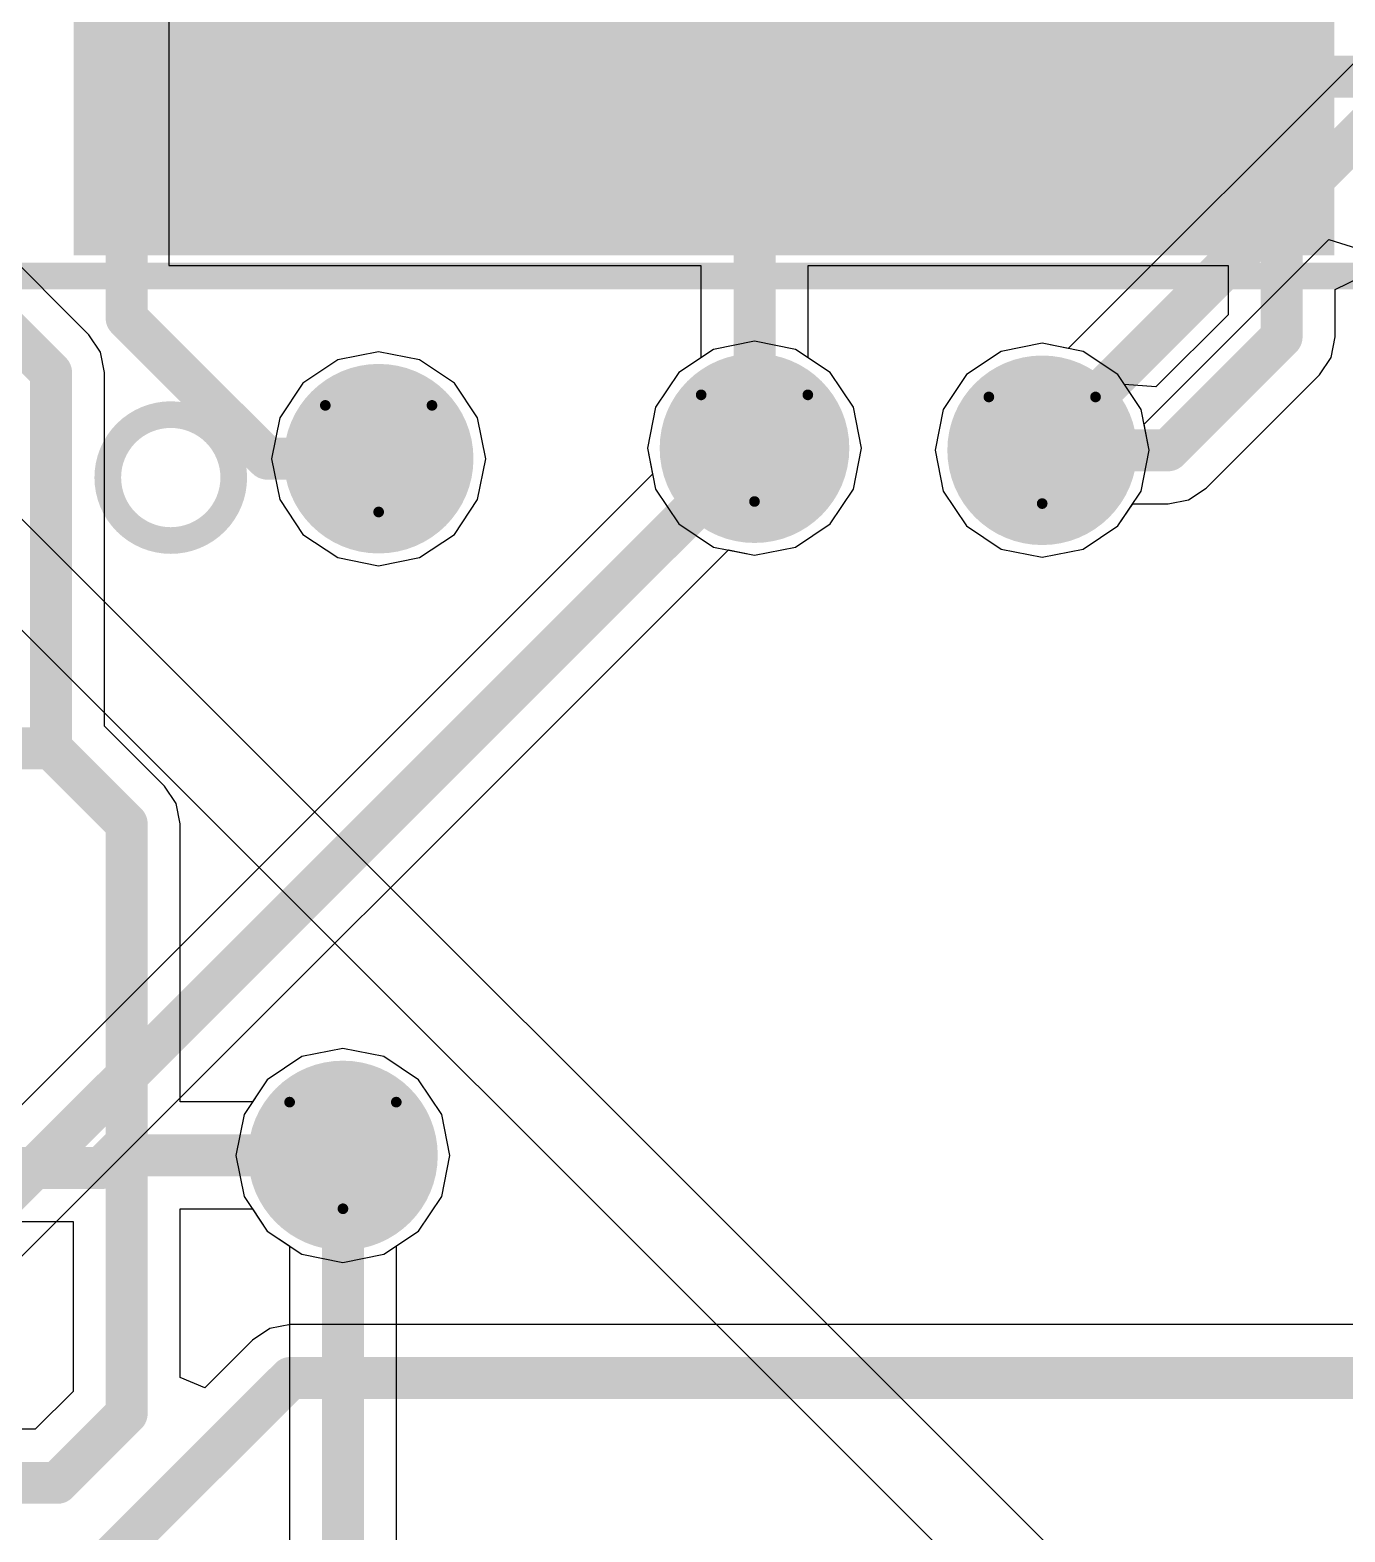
# Model space of a CAD drawing. Header units: inches. Extents: x 0 to 423, y -3 to 110.
# Drawn here: x 39.3 to 45.56, y 11.06 to 18.21 of the extents above; entities that cross this region are included whole.
import ezdxf

# ---------------------------------------------------------------- set-up
doc = ezdxf.new("R2010")
doc.units = ezdxf.units.IN
for name, color, linetype in [('Bottom Layer', 5, 'Continuous'), ('Bottom Solder', 6, 'Continuous'), ('Drill Drawing', 1, 'Continuous'), ('Mechanical 16', 56, 'Continuous'), ('Mid Layer', 16, 'Continuous'), ('Mid Layer 2', 76, 'Continuous'), ('Top Layer', 1, 'Continuous'), ('Top Paste', 8, 'Continuous'), ('Top Solder', 216, 'Continuous'), ('Via Holes', 16, 'Continuous')]:
    doc.layers.add(name, color=color, linetype=linetype)

# ---------------------------------------------------------------- blocks, each defined once
blk = doc.blocks.new('W5500_131')
at = {"layer": 'Top Layer'}
for points in [[(-2.600071, 5.200142), (-2.600071, 3.700018), (-2.900045, 3.700018), (-2.900045, 5.200142)], [(-2.099945, 5.200142), (-2.099945, 3.700018), (-2.399919, 3.700018), (-2.399919, 5.200142)], [(-1.600073, 5.200142), (-1.600073, 3.700018), (-1.900047, 3.700018), (-1.900047, 5.200142)], [(-1.099947, 5.200142), (-1.099947, 3.700018), (-1.399921, 3.700018), (-1.399921, 5.200142)], [(-0.600075, 5.200142), (-0.600075, 3.700018), (-0.900049, 3.700018), (-0.900049, 5.200142)], [(-0.099949, 5.200142), (-0.099949, 3.700018), (-0.399923, 3.700018), (-0.399923, 5.200142)], [(0.399923, 5.200142), (0.399923, 3.700018), (0.099949, 3.700018), (0.099949, 5.200142)], [(0.900049, 5.200142), (0.900049, 3.700018), (0.600075, 3.700018), (0.600075, 5.200142)], [(1.399921, 5.200142), (1.399921, 3.700018), (1.099947, 3.700018), (1.099947, 5.200142)], [(1.900047, 5.200142), (1.900047, 3.700018), (1.600073, 3.700018), (1.600073, 5.200142)], [(2.399919, 5.200142), (2.399919, 3.700018), (2.099945, 3.700018), (2.099945, 5.200142)], [(2.900045, 5.200142), (2.900045, 3.700018), (2.600071, 3.700018), (2.600071, 5.200142)]]:
    blk.add_hatch(color=1, dxfattribs=at).paths.add_polyline_path(points)
at = {"layer": 'Top Paste'}
for points in [[(-2.600071, 5.200142), (-2.600071, 3.700018), (-2.900045, 3.700018), (-2.900045, 5.200142)], [(-2.099945, 5.200142), (-2.099945, 3.700018), (-2.399919, 3.700018), (-2.399919, 5.200142)], [(-1.600073, 5.200142), (-1.600073, 3.700018), (-1.900047, 3.700018), (-1.900047, 5.200142)], [(-1.099947, 5.200142), (-1.099947, 3.700018), (-1.399921, 3.700018), (-1.399921, 5.200142)], [(-0.600075, 5.200142), (-0.600075, 3.700018), (-0.900049, 3.700018), (-0.900049, 5.200142)], [(-0.099949, 5.200142), (-0.099949, 3.700018), (-0.399923, 3.700018), (-0.399923, 5.200142)], [(0.399923, 5.200142), (0.399923, 3.700018), (0.099949, 3.700018), (0.099949, 5.200142)], [(0.900049, 5.200142), (0.900049, 3.700018), (0.600075, 3.700018), (0.600075, 5.200142)], [(1.399921, 5.200142), (1.399921, 3.700018), (1.099947, 3.700018), (1.099947, 5.200142)], [(1.900047, 5.200142), (1.900047, 3.700018), (1.600073, 3.700018), (1.600073, 5.200142)], [(2.399919, 5.200142), (2.399919, 3.700018), (2.099945, 3.700018), (2.099945, 5.200142)], [(2.900045, 5.200142), (2.900045, 3.700018), (2.600071, 3.700018), (2.600071, 5.200142)]]:
    blk.add_hatch(color=8, dxfattribs=at).paths.add_polyline_path(points)
at = {"layer": 'Top Solder'}
for points in [[(-2.498471, 5.301742), (-2.498471, 3.598418), (-3.001645, 3.598418), (-3.001645, 5.301742)], [(-1.998345, 5.301742), (-1.998345, 3.598418), (-2.501519, 3.598418), (-2.501519, 5.301742)], [(-1.498473, 5.301742), (-1.498473, 3.598418), (-2.001647, 3.598418), (-2.001647, 5.301742)], [(-0.998347, 5.301742), (-0.998347, 3.598418), (-1.501521, 3.598418), (-1.501521, 5.301742)], [(-0.498475, 5.301742), (-0.498475, 3.598418), (-1.001649, 3.598418), (-1.001649, 5.301742)], [(0.001651, 5.301742), (0.001651, 3.598418), (-0.501523, 3.598418), (-0.501523, 5.301742)], [(0.501523, 5.301742), (0.501523, 3.598418), (-0.001651, 3.598418), (-0.001651, 5.301742)], [(1.001649, 5.301742), (1.001649, 3.598418), (0.498475, 3.598418), (0.498475, 5.301742)], [(1.501521, 5.301742), (1.501521, 3.598418), (0.998347, 3.598418), (0.998347, 5.301742)], [(2.001647, 5.301742), (2.001647, 3.598418), (1.498473, 3.598418), (1.498473, 5.301742)], [(2.501519, 5.301742), (2.501519, 3.598418), (1.998345, 3.598418), (1.998345, 5.301742)], [(3.001645, 5.301742), (3.001645, 3.598418), (2.498471, 3.598418), (2.498471, 5.301742)]]:
    blk.add_hatch(color=216, dxfattribs=at).paths.add_polyline_path(points)
at = {"layer": 'Mechanical 16'}
blk.add_lwpolyline([(-3.50012, 3.50012, 0.127, 0.127, 0), (3.50012, 3.50012, 0.127, 0.127, 0)], format="xyseb", dxfattribs=at)
for points in [[(-2.240026, 2.54, 0.127, 0.127, 1), (-2.839974, 2.54, 0.127, 0.127, 1)], [(-2.871724, 2.54, 0.0635, 0.0635, 1), (-2.808224, 2.54, 0.0635, 0.0635, 1)], [(-2.271776, 2.54, 0.0635, 0.0635, 1), (-2.208276, 2.54, 0.0635, 0.0635, 1)]]:
    blk.add_lwpolyline(points, format="xyseb", close=True, dxfattribs=at)

msp = doc.modelspace()

# ---------------------------------------------------------------- hatches: boundary and pattern name
at = {"layer": 'Bottom Layer'}
h = msp.add_hatch(color=5, dxfattribs=at)
edge = h.paths.add_edge_path()
edge.add_arc((42.75, 16.22), 0.35, 0, 360)
h = msp.add_hatch(color=5, dxfattribs=at)
edge = h.paths.add_edge_path()
edge.add_arc((44.12, 16.21), 0.35, 0, 360)
h = msp.add_hatch(color=5, dxfattribs=at)
edge = h.paths.add_edge_path()
edge.add_arc((40.96, 16.17), 0.35, 0, 360)
h = msp.add_hatch(color=5, dxfattribs=at)
edge = h.paths.add_edge_path()
edge.add_arc((40.79, 12.85), 0.35, 0, 360)
at = {"layer": 'Bottom Solder'}
h = msp.add_hatch(color=6, dxfattribs=at)
edge = h.paths.add_edge_path()
edge.add_arc((40.96, 16.17), 0.4516, 0, 360)
h = msp.add_hatch(color=6, dxfattribs=at)
edge = h.paths.add_edge_path()
edge.add_arc((42.75, 16.22), 0.4516, 0, 360)
h = msp.add_hatch(color=6, dxfattribs=at)
edge = h.paths.add_edge_path()
edge.add_arc((44.12, 16.21), 0.4516, 0, 360)
h = msp.add_hatch(color=6, dxfattribs=at)
edge = h.paths.add_edge_path()
edge.add_arc((40.79, 12.85), 0.4516, 0, 360)
at = {"layer": 'Mid Layer'}
h = msp.add_hatch(color=16, dxfattribs=at)
edge = h.paths.add_edge_path()
edge.add_arc((42.75, 16.22), 0.35, 0, 360)
h = msp.add_hatch(color=16, dxfattribs=at)
edge = h.paths.add_edge_path()
edge.add_arc((44.12, 16.21), 0.35, 0, 360)
h = msp.add_hatch(color=16, dxfattribs=at)
edge = h.paths.add_edge_path()
edge.add_arc((40.96, 16.17), 0.35, 0, 360)
h = msp.add_hatch(color=16, dxfattribs=at)
edge = h.paths.add_edge_path()
edge.add_arc((40.79, 12.85), 0.35, 0, 360)
at = {"layer": 'Mid Layer 2'}
h = msp.add_hatch(color=76, dxfattribs=at)
edge = h.paths.add_edge_path()
edge.add_arc((42.75, 16.22), 0.35, 0, 360)
h = msp.add_hatch(color=76, dxfattribs=at)
edge = h.paths.add_edge_path()
edge.add_arc((44.12, 16.21), 0.35, 0, 360)
h = msp.add_hatch(color=76, dxfattribs=at)
edge = h.paths.add_edge_path()
edge.add_arc((40.96, 16.17), 0.35, 0, 360)
h = msp.add_hatch(color=76, dxfattribs=at)
edge = h.paths.add_edge_path()
edge.add_arc((40.79, 12.85), 0.35, 0, 360)
at = {"layer": 'Top Layer'}
h = msp.add_hatch(color=1, dxfattribs=at)
edge = h.paths.add_edge_path()
edge.add_arc((42.75, 16.22), 0.35, 0, 360)
h = msp.add_hatch(color=1, dxfattribs=at)
edge = h.paths.add_edge_path()
edge.add_arc((44.12, 16.21), 0.35, 0, 360)
h = msp.add_hatch(color=1, dxfattribs=at)
edge = h.paths.add_edge_path()
edge.add_arc((40.96, 16.17), 0.35, 0, 360)
h = msp.add_hatch(color=1, dxfattribs=at)
edge = h.paths.add_edge_path()
edge.add_arc((40.79, 12.85), 0.35, 0, 360)
at = {"layer": 'Top Solder'}
h = msp.add_hatch(color=216, dxfattribs=at)
edge = h.paths.add_edge_path()
edge.add_arc((40.96, 16.17), 0.4516, 0, 360)
h = msp.add_hatch(color=216, dxfattribs=at)
edge = h.paths.add_edge_path()
edge.add_arc((42.75, 16.22), 0.4516, 0, 360)
h = msp.add_hatch(color=216, dxfattribs=at)
edge = h.paths.add_edge_path()
edge.add_arc((44.12, 16.21), 0.4516, 0, 360)
h = msp.add_hatch(color=216, dxfattribs=at)
edge = h.paths.add_edge_path()
edge.add_arc((40.79, 12.85), 0.4516, 0, 360)
at = {"layer": 'Via Holes'}
h = msp.add_hatch(color=7, dxfattribs=at)
edge = h.paths.add_edge_path()
edge.add_arc((42.75, 16.22), 0.25, 0, 360)
h = msp.add_hatch(color=7, dxfattribs=at)
edge = h.paths.add_edge_path()
edge.add_arc((44.12, 16.21), 0.25, 0, 360)
h = msp.add_hatch(color=7, dxfattribs=at)
edge = h.paths.add_edge_path()
edge.add_arc((40.96, 16.17), 0.25, 0, 360)
h = msp.add_hatch(color=7, dxfattribs=at)
edge = h.paths.add_edge_path()
edge.add_arc((40.79, 12.85), 0.25, 0, 360)

# ---------------------------------------------------------------- linework, layer by layer
at = {"layer": 'Bottom Layer'}
for p, q in [((51.575, 24.0255), (44.2445, 16.695)), ((44.605, 16.3345), (45.4844, 17.214)), ((45.4844, 17.214), (45.6222, 17.1722)), ((42.5549, 16.691), (42.3895, 16.5805)), ((42.75, 16.7298), (42.5549, 16.691)), ((42.9451, 16.691), (42.75, 16.7298)), ((43.1105, 16.5805), (42.9451, 16.691)), ((43.9249, 16.681), (43.7595, 16.5705)), ((44.12, 16.7198), (43.9249, 16.681)), ((44.2445, 16.695), (44.12, 16.7198)), ((42.3895, 16.5805), (42.279, 16.4151)), ((43.221, 16.4151), (43.1105, 16.5805)), ((43.7595, 16.5705), (43.649, 16.4051)), ((42.279, 16.4151), (42.2402, 16.22)), ((43.2598, 16.22), (43.221, 16.4151)), ((43.649, 16.4051), (43.6102, 16.21)), ((44.6298, 16.21), (44.605, 16.3345)), ((42.2402, 16.22), (42.265, 16.0955)), ((43.221, 16.0249), (43.2598, 16.22)), ((43.6102, 16.21), (43.649, 16.0149)), ((44.591, 16.0149), (44.6298, 16.21)), ((42.265, 16.0955), (38.5798, 12.4102)), ((43.1105, 15.8595), (43.221, 16.0249)), ((43.649, 16.0149), (43.7595, 15.8495)), ((44.4805, 15.8495), (44.591, 16.0149)), ((42.9451, 15.749), (43.1105, 15.8595)), ((43.7595, 15.8495), (43.9249, 15.739)), ((44.3151, 15.739), (44.4805, 15.8495)), ((42.75, 15.7102), (42.9451, 15.749)), ((39.0149, 12.1244), (42.6255, 15.735)), ((42.6255, 15.735), (42.75, 15.7102)), ((43.9249, 15.739), (44.12, 15.7002)), ((44.12, 15.7002), (44.3151, 15.739)), ((40.5949, 13.321), (40.4295, 13.2105)), ((40.79, 13.3598), (40.5949, 13.321)), ((40.9851, 13.321), (40.79, 13.3598)), ((41.1505, 13.2105), (40.9851, 13.321)), ((40.4295, 13.2105), (40.319, 13.0451)), ((41.261, 13.0451), (41.1505, 13.2105)), ((40.319, 13.0451), (40.2802, 12.85)), ((41.2998, 12.85), (41.261, 13.0451)), ((40.2802, 12.85), (40.319, 12.6549)), ((41.261, 12.6549), (41.2998, 12.85)), ((40.319, 12.6549), (40.4295, 12.4895)), ((41.1505, 12.4895), (41.261, 12.6549)), ((40.4295, 12.4895), (40.5351, 12.419)), ((41.0449, 12.419), (41.1505, 12.4895)), ((40.5351, 12.419), (40.5351, 7.591)), ((41.0449, 7.591), (41.0449, 12.419))]:
    msp.add_line(p, q, dxfattribs=at)
for points in [[(44.12, 16.21, 0.2, 0.2, 0), (51.8299, 23.9199, 0.2, 0.2, 0)], [(38.76, 12.23, 0.2, 0.2, 0), (42.75, 16.22, 0.2, 0.2, 0)], [(40.79, 7.16, 0.2, 0.2, 0), (40.79, 12.85, 0.2, 0.2, 0)]]:
    msp.add_lwpolyline(points, format="xyseb", dxfattribs=at)
for points in [[(42.7, 16.22, 0.1, 0.1, 1), (42.8, 16.22, 0.1, 0.1, 1)], [(44.07, 16.21, 0.1, 0.1, 1), (44.17, 16.21, 0.1, 0.1, 1)], [(40.74, 12.85, 0.1, 0.1, 1), (40.84, 12.85, 0.1, 0.1, 1)]]:
    msp.add_lwpolyline(points, format="xyseb", close=True, dxfattribs=at)
at = {"layer": 'Drill Drawing'}
for points in [[(42.496, 16.474, 0.0508, 0.0508, 0), (43.004, 16.474, 0.0508, 0.0508, 0)], [(42.496, 16.474, 0.0508, 0.0508, 0), (42.75, 15.966, 0.0508, 0.0508, 0)], [(42.75, 15.966, 0.0508, 0.0508, 0), (43.004, 16.474, 0.0508, 0.0508, 0)], [(43.866, 16.464, 0.0508, 0.0508, 0), (44.374, 16.464, 0.0508, 0.0508, 0)], [(43.866, 16.464, 0.0508, 0.0508, 0), (44.12, 15.956, 0.0508, 0.0508, 0)], [(44.12, 15.956, 0.0508, 0.0508, 0), (44.374, 16.464, 0.0508, 0.0508, 0)], [(40.706, 16.424, 0.0508, 0.0508, 0), (41.214, 16.424, 0.0508, 0.0508, 0)], [(40.706, 16.424, 0.0508, 0.0508, 0), (40.96, 15.916, 0.0508, 0.0508, 0)], [(40.96, 15.916, 0.0508, 0.0508, 0), (41.214, 16.424, 0.0508, 0.0508, 0)], [(40.536, 13.104, 0.0508, 0.0508, 0), (41.044, 13.104, 0.0508, 0.0508, 0)], [(40.536, 13.104, 0.0508, 0.0508, 0), (40.79, 12.596, 0.0508, 0.0508, 0)], [(40.79, 12.596, 0.0508, 0.0508, 0), (41.044, 13.104, 0.0508, 0.0508, 0)]]:
    msp.add_lwpolyline(points, format="xyseb", dxfattribs=at)
for points in [[(42.4833, 16.474, 0.0254, 0.0254, 1), (42.5087, 16.474, 0.0254, 0.0254, 1)], [(42.4833, 16.474, 0.0254, 0.0254, 1), (42.5087, 16.474, 0.0254, 0.0254, 1)], [(42.9913, 16.474, 0.0254, 0.0254, 1), (43.0167, 16.474, 0.0254, 0.0254, 1)], [(42.9913, 16.474, 0.0254, 0.0254, 1), (43.0167, 16.474, 0.0254, 0.0254, 1)], [(43.8533, 16.464, 0.0254, 0.0254, 1), (43.8787, 16.464, 0.0254, 0.0254, 1)], [(43.8533, 16.464, 0.0254, 0.0254, 1), (43.8787, 16.464, 0.0254, 0.0254, 1)], [(44.3613, 16.464, 0.0254, 0.0254, 1), (44.3867, 16.464, 0.0254, 0.0254, 1)], [(44.3613, 16.464, 0.0254, 0.0254, 1), (44.3867, 16.464, 0.0254, 0.0254, 1)], [(40.6933, 16.424, 0.0254, 0.0254, 1), (40.7187, 16.424, 0.0254, 0.0254, 1)], [(40.6933, 16.424, 0.0254, 0.0254, 1), (40.7187, 16.424, 0.0254, 0.0254, 1)], [(41.2013, 16.424, 0.0254, 0.0254, 1), (41.2267, 16.424, 0.0254, 0.0254, 1)], [(41.2013, 16.424, 0.0254, 0.0254, 1), (41.2267, 16.424, 0.0254, 0.0254, 1)], [(42.7373, 15.966, 0.0254, 0.0254, 1), (42.7627, 15.966, 0.0254, 0.0254, 1)], [(42.7373, 15.966, 0.0254, 0.0254, 1), (42.7627, 15.966, 0.0254, 0.0254, 1)], [(44.1073, 15.956, 0.0254, 0.0254, 1), (44.1327, 15.956, 0.0254, 0.0254, 1)], [(44.1073, 15.956, 0.0254, 0.0254, 1), (44.1327, 15.956, 0.0254, 0.0254, 1)], [(40.9473, 15.916, 0.0254, 0.0254, 1), (40.9727, 15.916, 0.0254, 0.0254, 1)], [(40.9473, 15.916, 0.0254, 0.0254, 1), (40.9727, 15.916, 0.0254, 0.0254, 1)], [(40.5233, 13.104, 0.0254, 0.0254, 1), (40.5487, 13.104, 0.0254, 0.0254, 1)], [(40.5233, 13.104, 0.0254, 0.0254, 1), (40.5487, 13.104, 0.0254, 0.0254, 1)], [(41.0313, 13.104, 0.0254, 0.0254, 1), (41.0567, 13.104, 0.0254, 0.0254, 1)], [(41.0313, 13.104, 0.0254, 0.0254, 1), (41.0567, 13.104, 0.0254, 0.0254, 1)], [(40.7773, 12.596, 0.0254, 0.0254, 1), (40.8027, 12.596, 0.0254, 0.0254, 1)], [(40.7773, 12.596, 0.0254, 0.0254, 1), (40.8027, 12.596, 0.0254, 0.0254, 1)]]:
    msp.add_lwpolyline(points, format="xyseb", close=True, dxfattribs=at)
at = {"layer": 'Mid Layer'}
for p, q in [((42.5549, 16.691), (42.3895, 16.5805)), ((42.75, 16.7298), (42.5549, 16.691)), ((42.9451, 16.691), (42.75, 16.7298)), ((43.1105, 16.5805), (42.9451, 16.691)), ((43.9249, 16.681), (43.7595, 16.5705)), ((44.12, 16.7198), (43.9249, 16.681)), ((44.3151, 16.681), (44.12, 16.7198)), ((44.4805, 16.5705), (44.3151, 16.681)), ((42.3895, 16.5805), (42.279, 16.4151)), ((43.221, 16.4151), (43.1105, 16.5805)), ((43.7595, 16.5705), (43.649, 16.4051)), ((44.591, 16.4051), (44.4805, 16.5705)), ((42.279, 16.4151), (42.2402, 16.22)), ((43.2598, 16.22), (43.221, 16.4151)), ((43.649, 16.4051), (43.6102, 16.21)), ((44.6298, 16.21), (44.591, 16.4051)), ((42.2402, 16.22), (42.279, 16.0249)), ((43.221, 16.0249), (43.2598, 16.22)), ((43.6102, 16.21), (43.649, 16.0149)), ((44.591, 16.0149), (44.6298, 16.21)), ((42.279, 16.0249), (42.3895, 15.8595)), ((43.1105, 15.8595), (43.221, 16.0249)), ((43.649, 16.0149), (43.7595, 15.8495)), ((44.4805, 15.8495), (44.591, 16.0149)), ((42.3895, 15.8595), (42.5549, 15.749)), ((42.9451, 15.749), (43.1105, 15.8595)), ((43.7595, 15.8495), (43.9249, 15.739)), ((44.3151, 15.739), (44.4805, 15.8495)), ((42.5549, 15.749), (42.75, 15.7102)), ((42.75, 15.7102), (42.9451, 15.749)), ((43.9249, 15.739), (44.12, 15.7002)), ((44.12, 15.7002), (44.3151, 15.739)), ((40.5949, 13.321), (40.4295, 13.2105)), ((40.79, 13.3598), (40.5949, 13.321)), ((40.9851, 13.321), (40.79, 13.3598)), ((41.1505, 13.2105), (40.9851, 13.321)), ((40.4295, 13.2105), (40.319, 13.0451)), ((41.261, 13.0451), (41.1505, 13.2105)), ((40.319, 13.0451), (40.2802, 12.85)), ((41.2998, 12.85), (41.261, 13.0451)), ((40.2802, 12.85), (40.319, 12.6549)), ((41.261, 12.6549), (41.2998, 12.85)), ((40.319, 12.6549), (40.4295, 12.4895)), ((41.1505, 12.4895), (41.261, 12.6549)), ((40.4295, 12.4895), (40.5949, 12.379)), ((40.9851, 12.379), (41.1505, 12.4895)), ((40.5949, 12.379), (40.79, 12.3402)), ((40.79, 12.3402), (40.9851, 12.379))]:
    msp.add_line(p, q, dxfattribs=at)
at = {"layer": 'Mid Layer 2'}
for p, q in [((44.1706, 10.9704), (32.1087, 23.0324)), ((35.2334, 19.3802), (43.8444, 10.7693)), ((40.96, 16.6798), (40.7649, 16.641)), ((41.1551, 16.641), (40.96, 16.6798)), ((42.5549, 16.691), (42.3895, 16.5805)), ((42.75, 16.7298), (42.5549, 16.691)), ((42.9451, 16.691), (42.75, 16.7298)), ((43.1105, 16.5805), (42.9451, 16.691)), ((43.9249, 16.681), (43.7595, 16.5705)), ((44.12, 16.7198), (43.9249, 16.681)), ((44.3151, 16.681), (44.12, 16.7198)), ((44.4805, 16.5705), (44.3151, 16.681)), ((40.7649, 16.641), (40.5995, 16.5305)), ((41.3205, 16.5305), (41.1551, 16.641)), ((42.3895, 16.5805), (42.279, 16.4151)), ((43.221, 16.4151), (43.1105, 16.5805)), ((43.7595, 16.5705), (43.649, 16.4051)), ((44.591, 16.4051), (44.4805, 16.5705)), ((40.5995, 16.5305), (40.489, 16.3651)), ((41.431, 16.3651), (41.3205, 16.5305)), ((42.279, 16.4151), (42.2402, 16.22)), ((43.2598, 16.22), (43.221, 16.4151)), ((43.649, 16.4051), (43.6102, 16.21)), ((44.6298, 16.21), (44.591, 16.4051)), ((40.489, 16.3651), (40.4502, 16.17)), ((41.4698, 16.17), (41.431, 16.3651)), ((42.2402, 16.22), (42.279, 16.0249)), ((43.221, 16.0249), (43.2598, 16.22)), ((43.6102, 16.21), (43.649, 16.0149)), ((44.591, 16.0149), (44.6298, 16.21)), ((40.4502, 16.17), (40.489, 15.9749)), ((41.431, 15.9749), (41.4698, 16.17)), ((40.489, 15.9749), (40.5995, 15.8095)), ((41.3205, 15.8095), (41.431, 15.9749)), ((42.279, 16.0249), (42.3895, 15.8595)), ((43.1105, 15.8595), (43.221, 16.0249)), ((43.649, 16.0149), (43.7595, 15.8495)), ((44.4805, 15.8495), (44.591, 16.0149)), ((42.3895, 15.8595), (42.5549, 15.749)), ((42.9451, 15.749), (43.1105, 15.8595)), ((43.7595, 15.8495), (43.9249, 15.739)), ((44.3151, 15.739), (44.4805, 15.8495)), ((40.5995, 15.8095), (40.7649, 15.699)), ((41.1551, 15.699), (41.3205, 15.8095)), ((42.5549, 15.749), (42.75, 15.7102)), ((42.75, 15.7102), (42.9451, 15.749)), ((40.7649, 15.699), (40.96, 15.6602)), ((40.96, 15.6602), (41.1551, 15.699)), ((43.9249, 15.739), (44.12, 15.7002)), ((44.12, 15.7002), (44.3151, 15.739))]:
    msp.add_line(p, q, dxfattribs=at)
at = {"layer": 'Top Layer'}
for p, q in [((39.9601, 18.8901), (39.9601, 17.09)), ((39.5803, 16.7602), (38.9249, 17.4156)), ((39.9601, 17.09), (42.4951, 17.09)), ((42.4951, 17.09), (42.4951, 16.651)), ((43.0049, 16.651), (43.0049, 17.09)), ((43.0049, 17.09), (45.0052, 17.09)), ((45.0052, 17.09), (45.0052, 16.8556)), ((45.515, 16.9761), (45.642, 17.0374)), ((45.515, 16.7501), (45.515, 16.9761)), ((45.0052, 16.8556), (44.6613, 16.5118)), ((39.6356, 16.6775), (39.5803, 16.7602)), ((45.4956, 16.6525), (45.515, 16.7501)), ((39.655, 16.5799), (39.6356, 16.6775)), ((43.9249, 16.681), (43.7595, 16.5705)), ((44.12, 16.7198), (43.9249, 16.681)), ((44.3151, 16.681), (44.12, 16.7198)), ((44.4805, 16.5705), (44.3151, 16.681)), ((42.4951, 16.651), (42.3895, 16.5805)), ((43.1105, 16.5805), (43.0049, 16.651)), ((45.4403, 16.5698), (45.4956, 16.6525)), ((39.655, 14.8955), (39.655, 16.5799)), ((42.3895, 16.5805), (42.279, 16.4151)), ((43.221, 16.4151), (43.1105, 16.5805)), ((43.7595, 16.5705), (43.649, 16.4051)), ((44.5118, 16.5237), (44.4805, 16.5705)), ((44.9002, 16.0298), (45.4403, 16.5698)), ((44.6613, 16.5118), (44.5118, 16.5237)), ((42.279, 16.4151), (42.2402, 16.22)), ((43.2598, 16.22), (43.221, 16.4151)), ((43.649, 16.4051), (43.6102, 16.21)), ((42.2402, 16.22), (42.279, 16.0249)), ((43.221, 16.0249), (43.2598, 16.22)), ((43.6102, 16.21), (43.649, 16.0149)), ((42.279, 16.0249), (42.3895, 15.8595)), ((43.1105, 15.8595), (43.221, 16.0249)), ((43.649, 16.0149), (43.7595, 15.8495)), ((44.72, 15.9551), (44.8175, 15.9745)), ((44.8175, 15.9745), (44.9002, 16.0298)), ((44.4805, 15.8495), (44.551, 15.9551)), ((44.551, 15.9551), (44.72, 15.9551)), ((42.3895, 15.8595), (42.5549, 15.749)), ((42.9451, 15.749), (43.1105, 15.8595)), ((43.7595, 15.8495), (43.9249, 15.739)), ((44.3151, 15.739), (44.4805, 15.8495)), ((42.5549, 15.749), (42.75, 15.7102)), ((42.75, 15.7102), (42.9451, 15.749)), ((43.9249, 15.739), (44.12, 15.7002)), ((44.12, 15.7002), (44.3151, 15.739)), ((39.9402, 14.6102), (39.655, 14.8955)), ((39.9955, 14.5275), (39.9402, 14.6102)), ((40.0149, 14.43), (39.9955, 14.5275)), ((40.0149, 13.1049), (40.0149, 14.43)), ((40.5949, 13.321), (40.4295, 13.2105)), ((40.79, 13.3598), (40.5949, 13.321)), ((40.9851, 13.321), (40.79, 13.3598)), ((41.1505, 13.2105), (40.9851, 13.321)), ((40.4295, 13.2105), (40.359, 13.1049)), ((41.261, 13.0451), (41.1505, 13.2105)), ((40.359, 13.1049), (40.0149, 13.1049)), ((41.2998, 12.85), (41.261, 13.0451)), ((41.261, 12.6549), (41.2998, 12.85)), ((41.1505, 12.4895), (41.261, 12.6549)), ((38.96, 12.535), (39.5051, 12.535)), ((39.5051, 12.535), (39.5051, 11.7256)), ((40.0149, 11.7913), (40.0149, 12.5951)), ((40.0149, 12.5951), (40.359, 12.5951)), ((40.359, 12.5951), (40.4295, 12.4895)), ((40.4295, 12.4895), (40.5949, 12.379)), ((40.9851, 12.379), (41.1505, 12.4895)), ((40.5949, 12.379), (40.79, 12.3402)), ((40.79, 12.3402), (40.9851, 12.379)), ((40.4424, 12.0254), (40.3597, 11.9702)), ((40.5399, 12.0448), (40.4424, 12.0254)), ((46.06, 12.0448), (40.5399, 12.0448)), ((40.3597, 11.9702), (40.1322, 11.7427)), ((40.1322, 11.7427), (40.0149, 11.7913)), ((39.5051, 11.7256), (39.3245, 11.545)), ((39.3245, 11.545), (38.96, 11.545))]:
    msp.add_line(p, q, dxfattribs=at)
for points in [[(43.7599, 17.9901, 0.2, 0.2, 0), (43.7599, 20.6101, 0.2, 0.2, 0)], [(44.2601, 17.9901, 0.2, 0.2, 0), (44.2601, 19.64, 0.2, 0.2, 0)], [(43.2601, 17.9901, 0.2, 0.2, 0), (43.2601, 19.5629, 0.2, 0.2, 0)], [(42.2601, 17.9901, 0.2, 0.2, 0), (42.2601, 19.4474, 0.2, 0.2, 0)], [(41.7599, 17.9901, 0.2, 0.2, 0), (41.7599, 19.2719, 0.2, 0.2, 0)], [(41.2601, 17.9901, 0.2, 0.2, 0), (41.2601, 19.0334, 0.2, 0.2, 0)], [(44.7599, 17.9901, 0.2, 0.2, 0), (44.7599, 18.8899, 0.2, 0.2, 0)], [(39.7599, 16.8401, 0.2, 0.2, 0), (39.7599, 17.9901, 0.2, 0.2, 0)], [(42.75, 17.9801, 0.2, 0.2, 0), (42.7599, 17.9901, 0.2, 0.2, 0)], [(42.75, 16.22, 0.2, 0.2, 0), (42.75, 17.9801, 0.2, 0.2, 0)], [(45.2601, 16.7501, 0.2, 0.2, 0), (45.2601, 17.9901, 0.2, 0.2, 0)], [(45.2601, 17.9901, 0.2, 0.2, 0), (46.4601, 17.9901, 0.2, 0.2, 0)], [(38.67, 17.31, 0.2, 0.2, 0), (39.4001, 16.5799, 0.2, 0.2, 0)], [(39.7599, 16.8401, 0.2, 0.2, 0), (40.43, 16.17, 0.2, 0.2, 0)], [(44.72, 16.21, 0.2, 0.2, 0), (45.2601, 16.7501, 0.2, 0.2, 0)], [(39.4001, 14.7899, 0.2, 0.2, 0), (39.4001, 16.5799, 0.2, 0.2, 0)], [(40.43, 16.17, 0.2, 0.2, 0), (40.96, 16.17, 0.2, 0.2, 0)], [(44.12, 16.21, 0.2, 0.2, 0), (44.72, 16.21, 0.2, 0.2, 0)], [(38.0599, 14.7899, 0.2, 0.2, 0), (39.4001, 14.7899, 0.2, 0.2, 0)], [(39.4001, 14.7899, 0.2, 0.2, 0), (39.76, 14.43, 0.2, 0.2, 0)], [(39.76, 12.91, 0.2, 0.2, 0), (39.76, 14.43, 0.2, 0.2, 0)], [(39.7, 12.85, 0.2, 0.2, 0), (39.76, 12.91, 0.2, 0.2, 0)], [(38.0599, 12.7899, 0.2, 0.2, 0), (39.6399, 12.7899, 0.2, 0.2, 0)], [(39.6399, 12.7899, 0.2, 0.2, 0), (39.7, 12.85, 0.2, 0.2, 0)], [(39.7, 12.85, 0.2, 0.2, 0), (39.76, 12.85, 0.2, 0.2, 0)], [(39.76, 12.85, 0.2, 0.2, 0), (40.79, 12.85, 0.2, 0.2, 0)], [(39.76, 11.62, 0.2, 0.2, 0), (39.76, 12.85, 0.2, 0.2, 0)], [(35.75, 7, 0.2, 0.2, 0), (40.5399, 11.7899, 0.2, 0.2, 0)], [(40.5399, 11.7899, 0.2, 0.2, 0), (46.9601, 11.7899, 0.2, 0.2, 0)], [(39.4301, 11.2901, 0.2, 0.2, 0), (39.76, 11.62, 0.2, 0.2, 0)], [(38.0599, 11.2901, 0.2, 0.2, 0), (39.4301, 11.2901, 0.2, 0.2, 0)]]:
    msp.add_lwpolyline(points, format="xyseb", dxfattribs=at)
for points in [[(39.7099, 17.9901, 0.1, 0.1, 1), (39.8099, 17.9901, 0.1, 0.1, 1)], [(41.2101, 17.9901, 0.1, 0.1, 1), (41.3101, 17.9901, 0.1, 0.1, 1)], [(41.7099, 17.9901, 0.1, 0.1, 1), (41.8099, 17.9901, 0.1, 0.1, 1)], [(42.2101, 17.9901, 0.1, 0.1, 1), (42.3101, 17.9901, 0.1, 0.1, 1)], [(42.7, 17.9801, 0.1, 0.1, 1), (42.8, 17.9801, 0.1, 0.1, 1)], [(42.7, 17.9801, 0.1, 0.1, 1), (42.8, 17.9801, 0.1, 0.1, 1)], [(42.7099, 17.9901, 0.1, 0.1, 1), (42.8099, 17.9901, 0.1, 0.1, 1)], [(43.2101, 17.9901, 0.1, 0.1, 1), (43.3101, 17.9901, 0.1, 0.1, 1)], [(43.7099, 17.9901, 0.1, 0.1, 1), (43.8099, 17.9901, 0.1, 0.1, 1)], [(44.2101, 17.9901, 0.1, 0.1, 1), (44.3101, 17.9901, 0.1, 0.1, 1)], [(44.7099, 17.9901, 0.1, 0.1, 1), (44.8099, 17.9901, 0.1, 0.1, 1)], [(45.2101, 17.9901, 0.1, 0.1, 1), (45.3101, 17.9901, 0.1, 0.1, 1)], [(45.2101, 17.9901, 0.1, 0.1, 1), (45.3101, 17.9901, 0.1, 0.1, 1)], [(39.7099, 16.8401, 0.1, 0.1, 1), (39.8099, 16.8401, 0.1, 0.1, 1)], [(39.7099, 16.8401, 0.1, 0.1, 1), (39.8099, 16.8401, 0.1, 0.1, 1)], [(45.2101, 16.7501, 0.1, 0.1, 1), (45.3101, 16.7501, 0.1, 0.1, 1)], [(45.2101, 16.7501, 0.1, 0.1, 1), (45.3101, 16.7501, 0.1, 0.1, 1)], [(39.3501, 16.5799, 0.1, 0.1, 1), (39.4501, 16.5799, 0.1, 0.1, 1)], [(39.3501, 16.5799, 0.1, 0.1, 1), (39.4501, 16.5799, 0.1, 0.1, 1)], [(42.7, 16.22, 0.1, 0.1, 1), (42.8, 16.22, 0.1, 0.1, 1)], [(40.38, 16.17, 0.1, 0.1, 1), (40.48, 16.17, 0.1, 0.1, 1)], [(40.38, 16.17, 0.1, 0.1, 1), (40.48, 16.17, 0.1, 0.1, 1)], [(40.91, 16.17, 0.1, 0.1, 1), (41.01, 16.17, 0.1, 0.1, 1)], [(44.07, 16.21, 0.1, 0.1, 1), (44.17, 16.21, 0.1, 0.1, 1)], [(44.67, 16.21, 0.1, 0.1, 1), (44.77, 16.21, 0.1, 0.1, 1)], [(44.67, 16.21, 0.1, 0.1, 1), (44.77, 16.21, 0.1, 0.1, 1)], [(39.3501, 14.7899, 0.1, 0.1, 1), (39.4501, 14.7899, 0.1, 0.1, 1)], [(39.3501, 14.7899, 0.1, 0.1, 1), (39.4501, 14.7899, 0.1, 0.1, 1)], [(39.3501, 14.7899, 0.1, 0.1, 1), (39.4501, 14.7899, 0.1, 0.1, 1)], [(39.71, 14.43, 0.1, 0.1, 1), (39.81, 14.43, 0.1, 0.1, 1)], [(39.71, 14.43, 0.1, 0.1, 1), (39.81, 14.43, 0.1, 0.1, 1)], [(39.71, 12.91, 0.1, 0.1, 1), (39.81, 12.91, 0.1, 0.1, 1)], [(39.71, 12.91, 0.1, 0.1, 1), (39.81, 12.91, 0.1, 0.1, 1)], [(39.5899, 12.7899, 0.1, 0.1, 1), (39.6899, 12.7899, 0.1, 0.1, 1)], [(39.5899, 12.7899, 0.1, 0.1, 1), (39.6899, 12.7899, 0.1, 0.1, 1)], [(39.65, 12.85, 0.1, 0.1, 1), (39.75, 12.85, 0.1, 0.1, 1)], [(39.65, 12.85, 0.1, 0.1, 1), (39.75, 12.85, 0.1, 0.1, 1)], [(39.65, 12.85, 0.1, 0.1, 1), (39.75, 12.85, 0.1, 0.1, 1)], [(39.71, 12.85, 0.1, 0.1, 1), (39.81, 12.85, 0.1, 0.1, 1)], [(39.71, 12.85, 0.1, 0.1, 1), (39.81, 12.85, 0.1, 0.1, 1)], [(39.71, 12.85, 0.1, 0.1, 1), (39.81, 12.85, 0.1, 0.1, 1)], [(40.74, 12.85, 0.1, 0.1, 1), (40.84, 12.85, 0.1, 0.1, 1)], [(40.4899, 11.7899, 0.1, 0.1, 1), (40.5899, 11.7899, 0.1, 0.1, 1)], [(40.4899, 11.7899, 0.1, 0.1, 1), (40.5899, 11.7899, 0.1, 0.1, 1)], [(39.71, 11.62, 0.1, 0.1, 1), (39.81, 11.62, 0.1, 0.1, 1)], [(39.71, 11.62, 0.1, 0.1, 1), (39.81, 11.62, 0.1, 0.1, 1)], [(39.3801, 11.2901, 0.1, 0.1, 1), (39.4801, 11.2901, 0.1, 0.1, 1)], [(39.3801, 11.2901, 0.1, 0.1, 1), (39.4801, 11.2901, 0.1, 0.1, 1)]]:
    msp.add_lwpolyline(points, format="xyseb", close=True, dxfattribs=at)

# ---------------------------------------------------------------- block references
msp.add_blockref('W5500_131', (42.51, 13.54))

doc.saveas('drawing.dxf')
